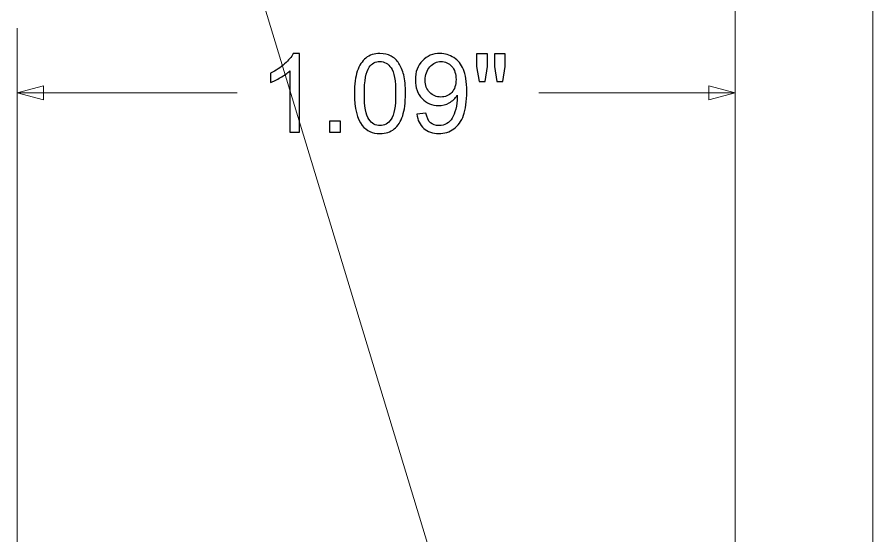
# Model space of a CAD drawing. Header units: inches. Extents: x -60.4 to -14.9, y -20.3 to 14.1.
# Drawn here: x -29.935 to -28.632, y -4.622 to -3.832 of the extents above; entities that cross this region are included whole.
import ezdxf

# ---------------------------------------------------------------- set-up
doc = ezdxf.new("R2010")
doc.units = ezdxf.units.IN
doc.header["$MEASUREMENT"] = 0
doc.layers.add('Master Desktop', color=7, linetype='Continuous', plot=False)

msp = doc.modelspace()

# ---------------------------------------------------------------- linework, layer by layer
at = {"layer": 'Master Desktop', "lineweight": 18}
for points in [[(-28.8417, -0.5512), (-28.8417, -0.5512), (-28.8417, -5.7087), (-28.8417, -5.7087)], [(-28.8417, -5.7087), (-28.8417, -5.7087), (-28.8417, -0.5512), (-28.8417, -0.5512)], [(-28.6317, -0.5512), (-28.6317, -0.5512), (-28.6317, -5.7087), (-28.6317, -5.7087)]]:
    msp.add_open_spline(points, degree=3, dxfattribs=at)
at = {"layer": 'Master Desktop', "color": 155, "lineweight": 9}
for points in [[(-28.8703, -6.0805), (-28.8703, -6.0805), (-29.7186, -3.2878), (-29.7186, -3.2878)], [(-29.9352, -5.3465), (-29.9352, -5.3465), (-29.9352, -3.849), (-29.9352, -3.849)], [(-28.8417, -5.3465), (-28.8417, -5.3465), (-28.8417, -3.849), (-28.8417, -3.849)], [(-29.9352, -3.9474), (-29.9352, -3.9474), (-29.6001, -3.9474), (-29.6001, -3.9474)], [(-29.1407, -3.9474), (-29.1407, -3.9474), (-28.8417, -3.9474), (-28.8417, -3.9474)]]:
    msp.add_open_spline(points, degree=3, dxfattribs=at)
at = {"layer": 'Master Desktop', "color": 155}
for points, knots in [([(-29.5053, -4.0073), (-29.5053, -4.0073), (-29.52, -4.0073), (-29.52, -4.0073), (-29.52, -4.0073), (-29.52, -4.0073), (-29.52, -3.9139), (-29.52, -3.9139), (-29.52, -3.9139), (-29.5235, -3.9173), (-29.5281, -3.9207), (-29.5339, -3.924), (-29.5339, -3.924), (-29.5396, -3.9274), (-29.5447, -3.9299), (-29.5493, -3.9316), (-29.5493, -3.9316), (-29.5493, -3.9316), (-29.5493, -3.9174), (-29.5493, -3.9174), (-29.5493, -3.9174), (-29.5411, -3.9136), (-29.5339, -3.9089), (-29.5278, -3.9034), (-29.5278, -3.9034), (-29.5217, -3.898), (-29.5173, -3.8926), (-29.5147, -3.8875), (-29.5147, -3.8875), (-29.5147, -3.8875), (-29.5053, -3.8875), (-29.5053, -3.8875), (-29.5053, -3.8875), (-29.5053, -3.8875), (-29.5053, -4.0073), (-29.5053, -4.0073)], [0, 0, 0, 0, 0.1, 0.1, 0.1, 0.1, 0.2, 0.2, 0.2, 0.2, 0.3, 0.3, 0.3, 0.3, 0.4, 0.4, 0.4, 0.4, 0.5, 0.5, 0.5, 0.5, 0.6, 0.6, 0.6, 0.6, 0.7, 0.7, 0.7, 0.7, 0.8, 0.8, 0.8, 0.8, 1, 1, 1, 1]), ([(-29.4213, -3.9484), (-29.4213, -3.9343), (-29.4199, -3.923), (-29.417, -3.9143), (-29.417, -3.9143), (-29.4141, -3.9057), (-29.4097, -3.8991), (-29.404, -3.8944), (-29.404, -3.8944), (-29.3983, -3.8898), (-29.3911, -3.8875), (-29.3825, -3.8875), (-29.3825, -3.8875), (-29.3761, -3.8875), (-29.3705, -3.8888), (-29.3656, -3.8913), (-29.3656, -3.8913), (-29.3608, -3.8939), (-29.3568, -3.8976), (-29.3537, -3.9025), (-29.3537, -3.9025), (-29.3506, -3.9073), (-29.3481, -3.9133), (-29.3463, -3.9202), (-29.3463, -3.9202), (-29.3445, -3.9272), (-29.3436, -3.9366), (-29.3436, -3.9484), (-29.3436, -3.9484), (-29.3436, -3.9624), (-29.3451, -3.9738), (-29.3479, -3.9824), (-29.3479, -3.9824), (-29.3508, -3.991), (-29.3551, -3.9976), (-29.3608, -4.0023), (-29.3608, -4.0023), (-29.3665, -4.007), (-29.3737, -4.0093), (-29.3825, -4.0093), (-29.3825, -4.0093), (-29.3939, -4.0093), (-29.403, -4.0052), (-29.4095, -3.997), (-29.4095, -3.997), (-29.4174, -3.987), (-29.4213, -3.9708), (-29.4213, -3.9484)], [0, 0, 0, 0, 0.076923, 0.076923, 0.076923, 0.076923, 0.153846, 0.153846, 0.153846, 0.153846, 0.230769, 0.230769, 0.230769, 0.230769, 0.307692, 0.307692, 0.307692, 0.307692, 0.384615, 0.384615, 0.384615, 0.384615, 0.461538, 0.461538, 0.461538, 0.461538, 0.538462, 0.538462, 0.538462, 0.538462, 0.615385, 0.615385, 0.615385, 0.615385, 0.692308, 0.692308, 0.692308, 0.692308, 0.769231, 0.769231, 0.769231, 0.769231, 0.846154, 0.846154, 0.846154, 0.846154, 1, 1, 1, 1]), ([(-29.3264, -3.9796), (-29.3264, -3.9796), (-29.3124, -3.9785), (-29.3124, -3.9785), (-29.3124, -3.9785), (-29.3112, -3.9851), (-29.309, -3.9899), (-29.3056, -3.9928), (-29.3056, -3.9928), (-29.3022, -3.9958), (-29.2979, -3.9973), (-29.2927, -3.9973), (-29.2927, -3.9973), (-29.2882, -3.9973), (-29.2842, -3.9963), (-29.2808, -3.9942), (-29.2808, -3.9942), (-29.2774, -3.9921), (-29.2746, -3.9894), (-29.2725, -3.9859), (-29.2725, -3.9859), (-29.2703, -3.9825), (-29.2685, -3.9778), (-29.2671, -3.972), (-29.2671, -3.972), (-29.2656, -3.9661), (-29.2649, -3.9601), (-29.2649, -3.954), (-29.2649, -3.954), (-29.2649, -3.9534), (-29.2649, -3.9524), (-29.2649, -3.9511), (-29.2649, -3.9511), (-29.2679, -3.9558), (-29.2719, -3.9596), (-29.2769, -3.9625), (-29.2769, -3.9625), (-29.282, -3.9654), (-29.2875, -3.9668), (-29.2934, -3.9668), (-29.2934, -3.9668), (-29.3032, -3.9668), (-29.3116, -3.9632), (-29.3184, -3.9561), (-29.3184, -3.9561), (-29.3252, -3.9489), (-29.3286, -3.9395), (-29.3286, -3.9278), (-29.3286, -3.9278), (-29.3286, -3.9156), (-29.3251, -3.9059), (-29.3179, -3.8985), (-29.3179, -3.8985), (-29.3108, -3.8912), (-29.3019, -3.8875), (-29.2911, -3.8875), (-29.2911, -3.8875), (-29.2834, -3.8875), (-29.2763, -3.8896), (-29.2699, -3.8938), (-29.2699, -3.8938), (-29.2635, -3.8979), (-29.2586, -3.9039), (-29.2553, -3.9116), (-29.2553, -3.9116), (-29.2519, -3.9193), (-29.2503, -3.9305), (-29.2503, -3.9452), (-29.2503, -3.9452), (-29.2503, -3.9604), (-29.2519, -3.9726), (-29.2552, -3.9816), (-29.2552, -3.9816), (-29.2585, -3.9906), (-29.2635, -3.9975), (-29.27, -4.0022), (-29.27, -4.0022), (-29.2765, -4.007), (-29.2842, -4.0093), (-29.2929, -4.0093), (-29.2929, -4.0093), (-29.3023, -4.0093), (-29.3099, -4.0067), (-29.3158, -4.0015), (-29.3158, -4.0015), (-29.3217, -3.9963), (-29.3252, -3.989), (-29.3264, -3.9796)], [0, 0, 0, 0, 0.043478, 0.043478, 0.043478, 0.043478, 0.086957, 0.086957, 0.086957, 0.086957, 0.130435, 0.130435, 0.130435, 0.130435, 0.173913, 0.173913, 0.173913, 0.173913, 0.217391, 0.217391, 0.217391, 0.217391, 0.26087, 0.26087, 0.26087, 0.26087, 0.304348, 0.304348, 0.304348, 0.304348, 0.347826, 0.347826, 0.347826, 0.347826, 0.391304, 0.391304, 0.391304, 0.391304, 0.434783, 0.434783, 0.434783, 0.434783, 0.478261, 0.478261, 0.478261, 0.478261, 0.521739, 0.521739, 0.521739, 0.521739, 0.565217, 0.565217, 0.565217, 0.565217, 0.608696, 0.608696, 0.608696, 0.608696, 0.652174, 0.652174, 0.652174, 0.652174, 0.695652, 0.695652, 0.695652, 0.695652, 0.73913, 0.73913, 0.73913, 0.73913, 0.782609, 0.782609, 0.782609, 0.782609, 0.826087, 0.826087, 0.826087, 0.826087, 0.869565, 0.869565, 0.869565, 0.869565, 0.913043, 0.913043, 0.913043, 0.913043, 1, 1, 1, 1]), ([(-29.2312, -3.9301), (-29.2312, -3.9301), (-29.2353, -3.9075), (-29.2353, -3.9075), (-29.2353, -3.9075), (-29.2353, -3.9075), (-29.2353, -3.888), (-29.2353, -3.888), (-29.2353, -3.888), (-29.2353, -3.888), (-29.2186, -3.888), (-29.2186, -3.888), (-29.2186, -3.888), (-29.2186, -3.888), (-29.2186, -3.9075), (-29.2186, -3.9075), (-29.2186, -3.9075), (-29.2186, -3.9075), (-29.2223, -3.9301), (-29.2223, -3.9301), (-29.2223, -3.9301), (-29.2223, -3.9301), (-29.2312, -3.9301), (-29.2312, -3.9301)], [0, 0, 0, 0, 0.142857, 0.142857, 0.142857, 0.142857, 0.285714, 0.285714, 0.285714, 0.285714, 0.428571, 0.428571, 0.428571, 0.428571, 0.571429, 0.571429, 0.571429, 0.571429, 0.714286, 0.714286, 0.714286, 0.714286, 1, 1, 1, 1]), ([(-29.2043, -3.9301), (-29.2043, -3.9301), (-29.2083, -3.9075), (-29.2083, -3.9075), (-29.2083, -3.9075), (-29.2083, -3.9075), (-29.2083, -3.888), (-29.2083, -3.888), (-29.2083, -3.888), (-29.2083, -3.888), (-29.1916, -3.888), (-29.1916, -3.888), (-29.1916, -3.888), (-29.1916, -3.888), (-29.1916, -3.9075), (-29.1916, -3.9075), (-29.1916, -3.9075), (-29.1916, -3.9075), (-29.1955, -3.9301), (-29.1955, -3.9301), (-29.1955, -3.9301), (-29.1955, -3.9301), (-29.2043, -3.9301), (-29.2043, -3.9301)], [0, 0, 0, 0, 0.142857, 0.142857, 0.142857, 0.142857, 0.285714, 0.285714, 0.285714, 0.285714, 0.428571, 0.428571, 0.428571, 0.428571, 0.571429, 0.571429, 0.571429, 0.571429, 0.714286, 0.714286, 0.714286, 0.714286, 1, 1, 1, 1]), ([(-29.4063, -3.9485), (-29.4063, -3.9681), (-29.404, -3.9812), (-29.3994, -3.9876), (-29.3994, -3.9876), (-29.3949, -3.9941), (-29.3892, -3.9973), (-29.3825, -3.9973), (-29.3825, -3.9973), (-29.3757, -3.9973), (-29.3701, -3.9941), (-29.3655, -3.9876), (-29.3655, -3.9876), (-29.3609, -3.9811), (-29.3586, -3.9681), (-29.3586, -3.9485), (-29.3586, -3.9485), (-29.3586, -3.9288), (-29.3609, -3.9158), (-29.3655, -3.9093), (-29.3655, -3.9093), (-29.3701, -3.9029), (-29.3758, -3.8996), (-29.3826, -3.8996), (-29.3826, -3.8996), (-29.3894, -3.8996), (-29.3947, -3.9025), (-29.3988, -3.9082), (-29.3988, -3.9082), (-29.4038, -3.9155), (-29.4063, -3.9289), (-29.4063, -3.9485)], [0, 0, 0, 0, 0.111111, 0.111111, 0.111111, 0.111111, 0.222222, 0.222222, 0.222222, 0.222222, 0.333333, 0.333333, 0.333333, 0.333333, 0.444444, 0.444444, 0.444444, 0.444444, 0.555556, 0.555556, 0.555556, 0.555556, 0.666667, 0.666667, 0.666667, 0.666667, 0.777778, 0.777778, 0.777778, 0.777778, 1, 1, 1, 1]), ([(-29.2666, -3.927), (-29.2666, -3.9186), (-29.2688, -3.912), (-29.2733, -3.907), (-29.2733, -3.907), (-29.2777, -3.9021), (-29.2831, -3.8996), (-29.2894, -3.8996), (-29.2894, -3.8996), (-29.296, -3.8996), (-29.3016, -3.9023), (-29.3064, -3.9076), (-29.3064, -3.9076), (-29.3112, -3.9129), (-29.3136, -3.9198), (-29.3136, -3.9282), (-29.3136, -3.9282), (-29.3136, -3.9358), (-29.3113, -3.942), (-29.3068, -3.9467), (-29.3068, -3.9467), (-29.3022, -3.9515), (-29.2966, -3.9538), (-29.2898, -3.9538), (-29.2898, -3.9538), (-29.2831, -3.9538), (-29.2775, -3.9515), (-29.2731, -3.9467), (-29.2731, -3.9467), (-29.2688, -3.942), (-29.2666, -3.9354), (-29.2666, -3.927)], [0, 0, 0, 0, 0.111111, 0.111111, 0.111111, 0.111111, 0.222222, 0.222222, 0.222222, 0.222222, 0.333333, 0.333333, 0.333333, 0.333333, 0.444444, 0.444444, 0.444444, 0.444444, 0.555556, 0.555556, 0.555556, 0.555556, 0.666667, 0.666667, 0.666667, 0.666667, 0.777778, 0.777778, 0.777778, 0.777778, 1, 1, 1, 1]), ([(-29.4594, -4.0073), (-29.4594, -4.0073), (-29.4594, -3.9906), (-29.4594, -3.9906), (-29.4594, -3.9906), (-29.4594, -3.9906), (-29.4428, -3.9906), (-29.4428, -3.9906), (-29.4428, -3.9906), (-29.4428, -3.9906), (-29.4428, -4.0073), (-29.4428, -4.0073), (-29.4428, -4.0073), (-29.4428, -4.0073), (-29.4594, -4.0073), (-29.4594, -4.0073)], [0, 0, 0, 0, 0.2, 0.2, 0.2, 0.2, 0.4, 0.4, 0.4, 0.4, 0.6, 0.6, 0.6, 0.6, 1, 1, 1, 1])]:
    msp.add_open_spline(points, degree=3, knots=knots, dxfattribs=at)
at = {"layer": 'Master Desktop', "color": 155, "lineweight": 9}
for points in [[(-29.8952, -3.9581), (-29.8952, -3.9581), (-29.9352, -3.9474), (-29.9352, -3.9474), (-29.9352, -3.9474), (-29.9352, -3.9474), (-29.8952, -3.9367), (-29.8952, -3.9367), (-29.8952, -3.9367), (-29.8952, -3.9367), (-29.8952, -3.9581), (-29.8952, -3.9581)], [(-28.8817, -3.9581), (-28.8817, -3.9581), (-28.8417, -3.9474), (-28.8417, -3.9474), (-28.8417, -3.9474), (-28.8417, -3.9474), (-28.8817, -3.9367), (-28.8817, -3.9367), (-28.8817, -3.9367), (-28.8817, -3.9367), (-28.8817, -3.9581), (-28.8817, -3.9581)]]:
    msp.add_open_spline(points, degree=3, knots=[0, 0, 0, 0, 0.25, 0.25, 0.25, 0.25, 0.5, 0.5, 0.5, 0.5, 1, 1, 1, 1], dxfattribs=at)

doc.saveas('drawing.dxf')
